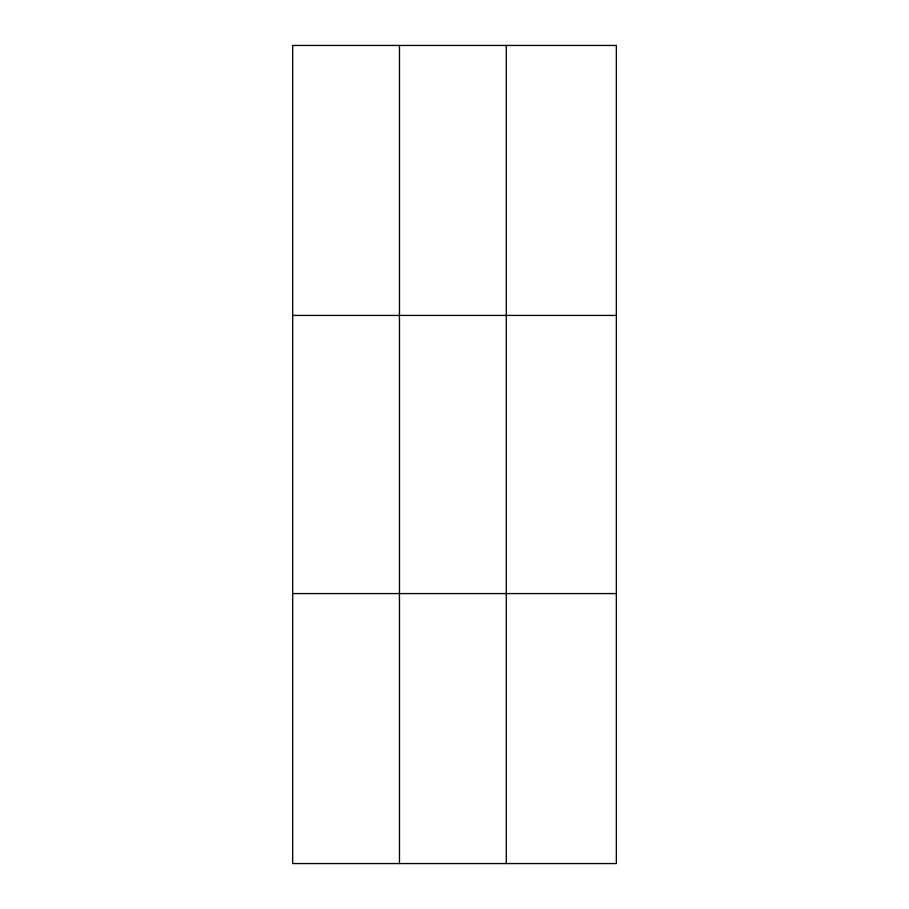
<?xml version="1.0" encoding="UTF-8"?>
<svg xmlns="http://www.w3.org/2000/svg" width="909" height="909" viewBox="0 0 909 909"><rect width="100%" height="100%" fill="white"/><g stroke="black" fill="none" stroke-linecap="round" stroke-linejoin="round"><path stroke-width="1.36" d="M399.471 45.45L399.471 863.55M506.29 45.45L506.29 863.55M292.664 315.423L616.336 315.423M292.664 593.577L616.336 593.577M616.336 45.45L616.336 863.55L292.664 863.55L292.664 45.45L616.336 45.45"/></g></svg>
